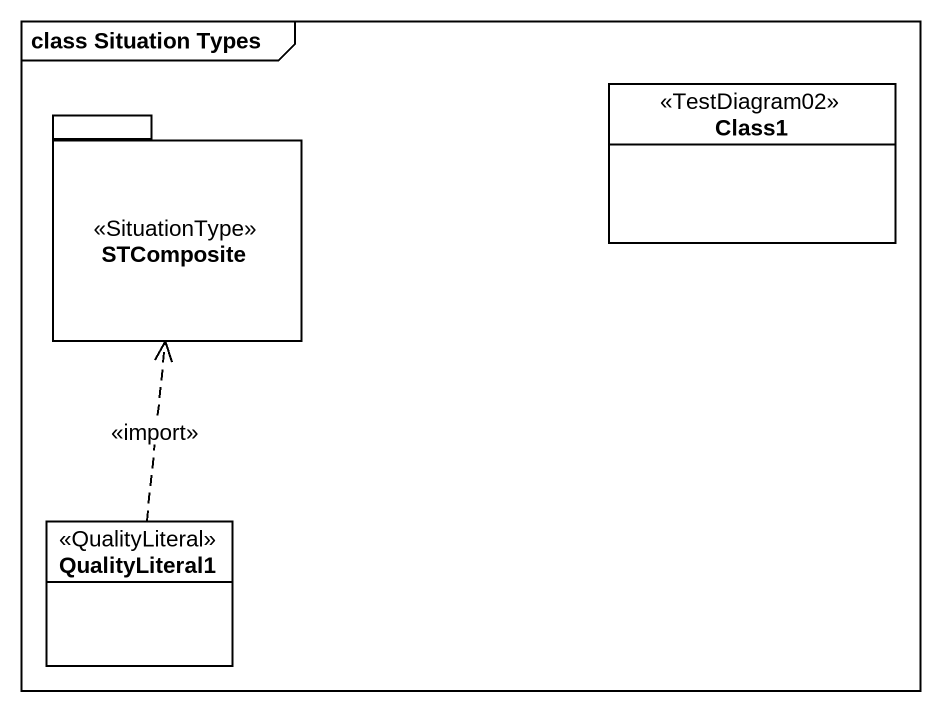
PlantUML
@startuml
mainframe class Situation Types
hide circle
hide empty members
class Class1 <<TestDiagram02>>
package STComposite <<SituationType>> {
}
class QualityLiteral1 <<QualityLiteral>>
QualityLiteral1 .up.> STComposite : <<import>>
@enduml
